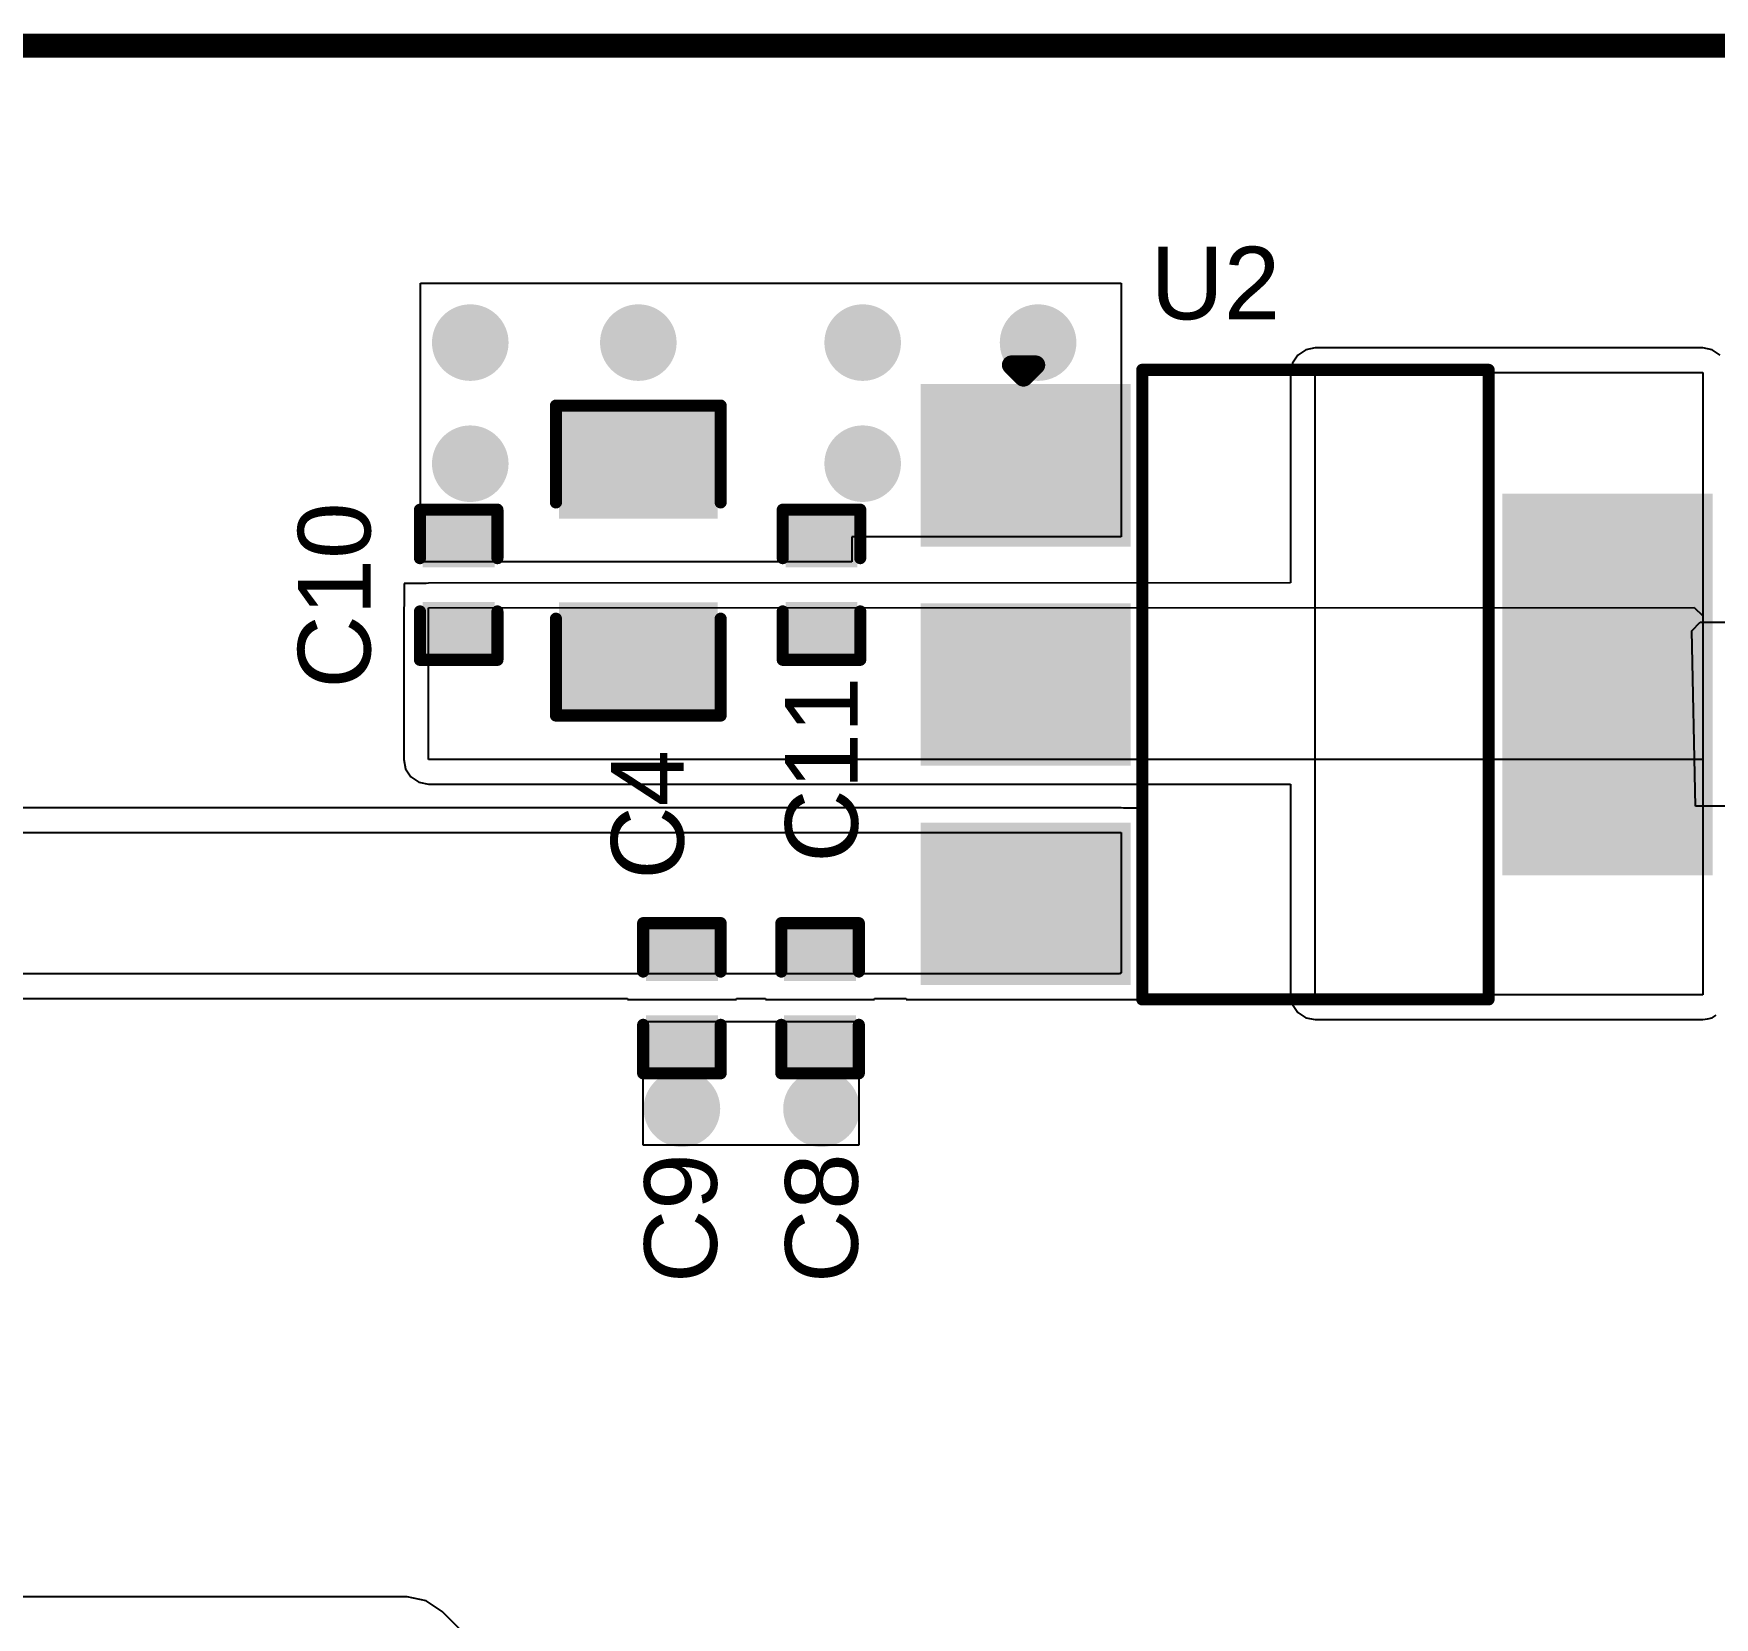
# Model space of a CAD drawing. Header units: inches. Extents: x -0.24 to 5.71, y -0.19 to 1.19.
# Drawn here: x 3.415 to 4.109, y 0.539 to 1.193 of the extents above; entities that cross this region are included whole.
import ezdxf

# ---------------------------------------------------------------- set-up
doc = ezdxf.new("R2010")
doc.units = ezdxf.units.IN
doc.header["$MEASUREMENT"] = 0
for name, color, linetype in [('Board Outline', 216, 'Continuous'), ('Bottom Layer', 5, 'Continuous'), ('Bottom Solder', 6, 'Continuous'), ('Top Layer', 1, 'Continuous'), ('Top Overlay', 2, 'Continuous'), ('Top Paste', 8, 'Continuous'), ('Top Solder', 216, 'Continuous'), ('Via Holes', 16, 'Continuous')]:
    doc.layers.add(name, color=color, linetype=linetype)
doc.styles.add('Arial', font='', dxfattribs={"height": 0.2})
doc.styles.get('Arial').set_extended_font_data('Arial')

# ---------------------------------------------------------------- blocks, each defined once
blk = doc.blocks.new('SOT__223_11')
at = {"layer": 'Top Layer'}
for points in [[(-0.0748, 0.15945), (0.0748, 0.15945), (0.0748, 0.08071), (-0.0748, 0.08071)], [(-0.12008, -0.08071), (-0.06102, -0.08071), (-0.06102, -0.15945), (-0.12008, -0.15945)], [(-0.02953, -0.08071), (0.02953, -0.08071), (0.02953, -0.15945), (-0.02953, -0.15945)], [(0.06102, -0.08071), (0.12008, -0.08071), (0.12008, -0.15945), (0.06102, -0.15945)]]:
    blk.add_hatch(color=1, dxfattribs=at).paths.add_polyline_path(points)
at = {"layer": 'Top Paste'}
for points in [[(-0.0748, 0.15945), (0.0748, 0.15945), (0.0748, 0.08071), (-0.0748, 0.08071)], [(-0.12008, -0.08071), (-0.06102, -0.08071), (-0.06102, -0.15945), (-0.12008, -0.15945)], [(-0.02953, -0.08071), (0.02953, -0.08071), (0.02953, -0.15945), (-0.02953, -0.15945)], [(0.06102, -0.08071), (0.12008, -0.08071), (0.12008, -0.15945), (0.06102, -0.15945)]]:
    blk.add_hatch(color=8, dxfattribs=at).paths.add_polyline_path(points)
at = {"layer": 'Top Solder'}
for points in [[(-0.0788, 0.16345), (0.0788, 0.16345), (0.0788, 0.07671), (-0.0788, 0.07671)], [(-0.12408, -0.07671), (-0.05702, -0.07671), (-0.05702, -0.16345), (-0.12408, -0.16345)], [(-0.03353, -0.07671), (0.03353, -0.07671), (0.03353, -0.16345), (-0.03353, -0.16345)], [(0.05702, -0.07671), (0.12408, -0.07671), (0.12408, -0.16345), (0.05702, -0.16345)]]:
    blk.add_hatch(color=216, dxfattribs=at).paths.add_polyline_path(points)
at = {"layer": 'Top Overlay'}
for points in [[(0.13, 0.071, 0.005, 0.005, 0), (-0.13, 0.071, 0.005, 0.005, 0)], [(-0.13, -0.072, 0.005, 0.005, 0), (-0.13, 0.071, 0.005, 0.005, 0)], [(0.13, -0.072, 0.005, 0.005, 0), (0.13, 0.071, 0.005, 0.005, 0)], [(0.13, -0.072, 0.005, 0.005, 0), (-0.13, -0.072, 0.005, 0.005, 0)], [(-0.127, -0.121, 0.00787, 0.00787, 0), (-0.132, -0.116, 0.00787, 0.00787, 0)], [(-0.132, -0.126, 0.00787, 0.00787, 0), (-0.132, -0.116, 0.00787, 0.00787, 0)], [(-0.132, -0.126, 0.00787, 0.00787, 0), (-0.127, -0.121, 0.00787, 0.00787, 0)]]:
    blk.add_lwpolyline(points, format="xyseb", dxfattribs=at)
for points in [[(-0.13125, 0.071, 0.0025, 0.0025, 1), (-0.12875, 0.071, 0.0025, 0.0025, 1)], [(-0.13125, 0.071, 0.0025, 0.0025, 1), (-0.12875, 0.071, 0.0025, 0.0025, 1)], [(0.12875, 0.071, 0.0025, 0.0025, 1), (0.13125, 0.071, 0.0025, 0.0025, 1)], [(0.12875, 0.071, 0.0025, 0.0025, 1), (0.13125, 0.071, 0.0025, 0.0025, 1)], [(-0.13125, -0.072, 0.0025, 0.0025, 1), (-0.12875, -0.072, 0.0025, 0.0025, 1)], [(-0.13125, -0.072, 0.0025, 0.0025, 1), (-0.12875, -0.072, 0.0025, 0.0025, 1)], [(0.12875, -0.072, 0.0025, 0.0025, 1), (0.13125, -0.072, 0.0025, 0.0025, 1)], [(0.12875, -0.072, 0.0025, 0.0025, 1), (0.13125, -0.072, 0.0025, 0.0025, 1)], [(-0.13397, -0.116, 0.00394, 0.00394, 1), (-0.13003, -0.116, 0.00394, 0.00394, 1)], [(-0.13397, -0.116, 0.00394, 0.00394, 1), (-0.13003, -0.116, 0.00394, 0.00394, 1)], [(-0.12897, -0.121, 0.00394, 0.00394, 1), (-0.12503, -0.121, 0.00394, 0.00394, 1)], [(-0.12897, -0.121, 0.00394, 0.00394, 1), (-0.12503, -0.121, 0.00394, 0.00394, 1)], [(-0.13397, -0.126, 0.00394, 0.00394, 1), (-0.13003, -0.126, 0.00394, 0.00394, 1)], [(-0.13397, -0.126, 0.00394, 0.00394, 1), (-0.13003, -0.126, 0.00394, 0.00394, 1)]]:
    blk.add_lwpolyline(points, format="xyseb", close=True, dxfattribs=at)
blk = doc.blocks.new('C___0402_58')
at = {"layer": 'Top Layer'}
for points in [[(-0.0275, -0.0125), (-0.0275, 0.0125), (-0.0095, 0.0125), (-0.0095, -0.0125)], [(0.0095, -0.0125), (0.0095, 0.0125), (0.0275, 0.0125), (0.0275, -0.0125)]]:
    blk.add_hatch(color=1, dxfattribs=at).paths.add_polyline_path(points)
at = {"layer": 'Top Paste'}
for points in [[(-0.0275, -0.0125), (-0.0275, 0.0125), (-0.0095, 0.0125), (-0.0095, -0.0125)], [(0.0095, -0.0125), (0.0095, 0.0125), (0.0275, 0.0125), (0.0275, -0.0125)]]:
    blk.add_hatch(color=8, dxfattribs=at).paths.add_polyline_path(points)
at = {"layer": 'Top Solder'}
for points in [[(-0.02986, -0.01486), (-0.02986, 0.01486), (-0.00714, 0.01486), (-0.00714, -0.01486)], [(0.00714, -0.01486), (0.00714, 0.01486), (0.02986, 0.01486), (0.02986, -0.01486)]]:
    blk.add_hatch(color=216, dxfattribs=at).paths.add_polyline_path(points)
at = {"layer": 'Top Overlay'}
for points in [[(-0.011, 0.016, 0.005, 0.005, 0), (-0.031, 0.016, 0.005, 0.005, 0)], [(-0.031, -0.016, 0.005, 0.005, 0), (-0.031, 0.016, 0.005, 0.005, 0)], [(0.031, 0.016, 0.005, 0.005, 0), (0.011, 0.016, 0.005, 0.005, 0)], [(0.031, -0.016, 0.005, 0.005, 0), (0.031, 0.016, 0.005, 0.005, 0)], [(-0.011, -0.016, 0.005, 0.005, 0), (-0.031, -0.016, 0.005, 0.005, 0)], [(0.031, -0.016, 0.005, 0.005, 0), (0.011, -0.016, 0.005, 0.005, 0)]]:
    blk.add_lwpolyline(points, format="xyseb", dxfattribs=at)
for points in [[(-0.03225, 0.016, 0.0025, 0.0025, 1), (-0.02975, 0.016, 0.0025, 0.0025, 1)], [(-0.03225, 0.016, 0.0025, 0.0025, 1), (-0.02975, 0.016, 0.0025, 0.0025, 1)], [(-0.01225, 0.016, 0.0025, 0.0025, 1), (-0.00975, 0.016, 0.0025, 0.0025, 1)], [(0.00975, 0.016, 0.0025, 0.0025, 1), (0.01225, 0.016, 0.0025, 0.0025, 1)], [(0.02975, 0.016, 0.0025, 0.0025, 1), (0.03225, 0.016, 0.0025, 0.0025, 1)], [(0.02975, 0.016, 0.0025, 0.0025, 1), (0.03225, 0.016, 0.0025, 0.0025, 1)], [(-0.03225, -0.016, 0.0025, 0.0025, 1), (-0.02975, -0.016, 0.0025, 0.0025, 1)], [(-0.03225, -0.016, 0.0025, 0.0025, 1), (-0.02975, -0.016, 0.0025, 0.0025, 1)], [(-0.01225, -0.016, 0.0025, 0.0025, 1), (-0.00975, -0.016, 0.0025, 0.0025, 1)], [(0.00975, -0.016, 0.0025, 0.0025, 1), (0.01225, -0.016, 0.0025, 0.0025, 1)], [(0.02975, -0.016, 0.0025, 0.0025, 1), (0.03225, -0.016, 0.0025, 0.0025, 1)], [(0.02975, -0.016, 0.0025, 0.0025, 1), (0.03225, -0.016, 0.0025, 0.0025, 1)]]:
    blk.add_lwpolyline(points, format="xyseb", close=True, dxfattribs=at)
blk = doc.blocks.new('C___0402_59')
at = {"layer": 'Top Layer'}
for points in [[(-0.0275, -0.0125), (-0.0275, 0.0125), (-0.0095, 0.0125), (-0.0095, -0.0125)], [(0.0095, -0.0125), (0.0095, 0.0125), (0.0275, 0.0125), (0.0275, -0.0125)]]:
    blk.add_hatch(color=1, dxfattribs=at).paths.add_polyline_path(points)
at = {"layer": 'Top Paste'}
for points in [[(-0.0275, -0.0125), (-0.0275, 0.0125), (-0.0095, 0.0125), (-0.0095, -0.0125)], [(0.0095, -0.0125), (0.0095, 0.0125), (0.0275, 0.0125), (0.0275, -0.0125)]]:
    blk.add_hatch(color=8, dxfattribs=at).paths.add_polyline_path(points)
at = {"layer": 'Top Solder'}
for points in [[(-0.02986, -0.01486), (-0.02986, 0.01486), (-0.00714, 0.01486), (-0.00714, -0.01486)], [(0.00714, -0.01486), (0.00714, 0.01486), (0.02986, 0.01486), (0.02986, -0.01486)]]:
    blk.add_hatch(color=216, dxfattribs=at).paths.add_polyline_path(points)
at = {"layer": 'Top Overlay'}
for points in [[(-0.011, 0.016, 0.005, 0.005, 0), (-0.031, 0.016, 0.005, 0.005, 0)], [(-0.031, -0.016, 0.005, 0.005, 0), (-0.031, 0.016, 0.005, 0.005, 0)], [(0.031, 0.016, 0.005, 0.005, 0), (0.011, 0.016, 0.005, 0.005, 0)], [(0.031, -0.016, 0.005, 0.005, 0), (0.031, 0.016, 0.005, 0.005, 0)], [(-0.011, -0.016, 0.005, 0.005, 0), (-0.031, -0.016, 0.005, 0.005, 0)], [(0.031, -0.016, 0.005, 0.005, 0), (0.011, -0.016, 0.005, 0.005, 0)]]:
    blk.add_lwpolyline(points, format="xyseb", dxfattribs=at)
for points in [[(-0.03225, 0.016, 0.0025, 0.0025, 1), (-0.02975, 0.016, 0.0025, 0.0025, 1)], [(-0.03225, 0.016, 0.0025, 0.0025, 1), (-0.02975, 0.016, 0.0025, 0.0025, 1)], [(-0.01225, 0.016, 0.0025, 0.0025, 1), (-0.00975, 0.016, 0.0025, 0.0025, 1)], [(0.00975, 0.016, 0.0025, 0.0025, 1), (0.01225, 0.016, 0.0025, 0.0025, 1)], [(0.02975, 0.016, 0.0025, 0.0025, 1), (0.03225, 0.016, 0.0025, 0.0025, 1)], [(0.02975, 0.016, 0.0025, 0.0025, 1), (0.03225, 0.016, 0.0025, 0.0025, 1)], [(-0.03225, -0.016, 0.0025, 0.0025, 1), (-0.02975, -0.016, 0.0025, 0.0025, 1)], [(-0.03225, -0.016, 0.0025, 0.0025, 1), (-0.02975, -0.016, 0.0025, 0.0025, 1)], [(-0.01225, -0.016, 0.0025, 0.0025, 1), (-0.00975, -0.016, 0.0025, 0.0025, 1)], [(0.00975, -0.016, 0.0025, 0.0025, 1), (0.01225, -0.016, 0.0025, 0.0025, 1)], [(0.02975, -0.016, 0.0025, 0.0025, 1), (0.03225, -0.016, 0.0025, 0.0025, 1)], [(0.02975, -0.016, 0.0025, 0.0025, 1), (0.03225, -0.016, 0.0025, 0.0025, 1)]]:
    blk.add_lwpolyline(points, format="xyseb", close=True, dxfattribs=at)
blk = doc.blocks.new('C___0402_60')
at = {"layer": 'Top Layer'}
for points in [[(-0.0275, -0.0125), (-0.0275, 0.0125), (-0.0095, 0.0125), (-0.0095, -0.0125)], [(0.0095, -0.0125), (0.0095, 0.0125), (0.0275, 0.0125), (0.0275, -0.0125)]]:
    blk.add_hatch(color=1, dxfattribs=at).paths.add_polyline_path(points)
at = {"layer": 'Top Paste'}
for points in [[(-0.0275, -0.0125), (-0.0275, 0.0125), (-0.0095, 0.0125), (-0.0095, -0.0125)], [(0.0095, -0.0125), (0.0095, 0.0125), (0.0275, 0.0125), (0.0275, -0.0125)]]:
    blk.add_hatch(color=8, dxfattribs=at).paths.add_polyline_path(points)
at = {"layer": 'Top Solder'}
for points in [[(-0.02986, -0.01486), (-0.02986, 0.01486), (-0.00714, 0.01486), (-0.00714, -0.01486)], [(0.00714, -0.01486), (0.00714, 0.01486), (0.02986, 0.01486), (0.02986, -0.01486)]]:
    blk.add_hatch(color=216, dxfattribs=at).paths.add_polyline_path(points)
at = {"layer": 'Top Overlay'}
for points in [[(-0.031, 0.016, 0.005, 0.005, 0), (-0.011, 0.016, 0.005, 0.005, 0)], [(-0.031, 0.016, 0.005, 0.005, 0), (-0.031, -0.016, 0.005, 0.005, 0)], [(0.011, 0.016, 0.005, 0.005, 0), (0.031, 0.016, 0.005, 0.005, 0)], [(0.031, 0.016, 0.005, 0.005, 0), (0.031, -0.016, 0.005, 0.005, 0)], [(-0.031, -0.016, 0.005, 0.005, 0), (-0.011, -0.016, 0.005, 0.005, 0)], [(0.011, -0.016, 0.005, 0.005, 0), (0.031, -0.016, 0.005, 0.005, 0)]]:
    blk.add_lwpolyline(points, format="xyseb", dxfattribs=at)
for points in [[(-0.03225, 0.016, 0.0025, 0.0025, 1), (-0.02975, 0.016, 0.0025, 0.0025, 1)], [(-0.03225, 0.016, 0.0025, 0.0025, 1), (-0.02975, 0.016, 0.0025, 0.0025, 1)], [(-0.01225, 0.016, 0.0025, 0.0025, 1), (-0.00975, 0.016, 0.0025, 0.0025, 1)], [(0.00975, 0.016, 0.0025, 0.0025, 1), (0.01225, 0.016, 0.0025, 0.0025, 1)], [(0.02975, 0.016, 0.0025, 0.0025, 1), (0.03225, 0.016, 0.0025, 0.0025, 1)], [(0.02975, 0.016, 0.0025, 0.0025, 1), (0.03225, 0.016, 0.0025, 0.0025, 1)], [(-0.03225, -0.016, 0.0025, 0.0025, 1), (-0.02975, -0.016, 0.0025, 0.0025, 1)], [(-0.03225, -0.016, 0.0025, 0.0025, 1), (-0.02975, -0.016, 0.0025, 0.0025, 1)], [(-0.01225, -0.016, 0.0025, 0.0025, 1), (-0.00975, -0.016, 0.0025, 0.0025, 1)], [(0.00975, -0.016, 0.0025, 0.0025, 1), (0.01225, -0.016, 0.0025, 0.0025, 1)], [(0.02975, -0.016, 0.0025, 0.0025, 1), (0.03225, -0.016, 0.0025, 0.0025, 1)], [(0.02975, -0.016, 0.0025, 0.0025, 1), (0.03225, -0.016, 0.0025, 0.0025, 1)]]:
    blk.add_lwpolyline(points, format="xyseb", close=True, dxfattribs=at)
blk = doc.blocks.new('C___0402_61')
at = {"layer": 'Top Layer'}
for points in [[(-0.0275, -0.0125), (-0.0275, 0.0125), (-0.0095, 0.0125), (-0.0095, -0.0125)], [(0.0095, -0.0125), (0.0095, 0.0125), (0.0275, 0.0125), (0.0275, -0.0125)]]:
    blk.add_hatch(color=1, dxfattribs=at).paths.add_polyline_path(points)
at = {"layer": 'Top Paste'}
for points in [[(-0.0275, -0.0125), (-0.0275, 0.0125), (-0.0095, 0.0125), (-0.0095, -0.0125)], [(0.0095, -0.0125), (0.0095, 0.0125), (0.0275, 0.0125), (0.0275, -0.0125)]]:
    blk.add_hatch(color=8, dxfattribs=at).paths.add_polyline_path(points)
at = {"layer": 'Top Solder'}
for points in [[(-0.02986, -0.01486), (-0.02986, 0.01486), (-0.00714, 0.01486), (-0.00714, -0.01486)], [(0.00714, -0.01486), (0.00714, 0.01486), (0.02986, 0.01486), (0.02986, -0.01486)]]:
    blk.add_hatch(color=216, dxfattribs=at).paths.add_polyline_path(points)
at = {"layer": 'Top Overlay'}
for points in [[(-0.031, 0.016, 0.005, 0.005, 0), (-0.011, 0.016, 0.005, 0.005, 0)], [(-0.031, 0.016, 0.005, 0.005, 0), (-0.031, -0.016, 0.005, 0.005, 0)], [(0.011, 0.016, 0.005, 0.005, 0), (0.031, 0.016, 0.005, 0.005, 0)], [(0.031, 0.016, 0.005, 0.005, 0), (0.031, -0.016, 0.005, 0.005, 0)], [(-0.031, -0.016, 0.005, 0.005, 0), (-0.011, -0.016, 0.005, 0.005, 0)], [(0.011, -0.016, 0.005, 0.005, 0), (0.031, -0.016, 0.005, 0.005, 0)]]:
    blk.add_lwpolyline(points, format="xyseb", dxfattribs=at)
for points in [[(-0.03225, 0.016, 0.0025, 0.0025, 1), (-0.02975, 0.016, 0.0025, 0.0025, 1)], [(-0.03225, 0.016, 0.0025, 0.0025, 1), (-0.02975, 0.016, 0.0025, 0.0025, 1)], [(-0.01225, 0.016, 0.0025, 0.0025, 1), (-0.00975, 0.016, 0.0025, 0.0025, 1)], [(0.00975, 0.016, 0.0025, 0.0025, 1), (0.01225, 0.016, 0.0025, 0.0025, 1)], [(0.02975, 0.016, 0.0025, 0.0025, 1), (0.03225, 0.016, 0.0025, 0.0025, 1)], [(0.02975, 0.016, 0.0025, 0.0025, 1), (0.03225, 0.016, 0.0025, 0.0025, 1)], [(-0.03225, -0.016, 0.0025, 0.0025, 1), (-0.02975, -0.016, 0.0025, 0.0025, 1)], [(-0.03225, -0.016, 0.0025, 0.0025, 1), (-0.02975, -0.016, 0.0025, 0.0025, 1)], [(-0.01225, -0.016, 0.0025, 0.0025, 1), (-0.00975, -0.016, 0.0025, 0.0025, 1)], [(0.00975, -0.016, 0.0025, 0.0025, 1), (0.01225, -0.016, 0.0025, 0.0025, 1)], [(0.02975, -0.016, 0.0025, 0.0025, 1), (0.03225, -0.016, 0.0025, 0.0025, 1)], [(0.02975, -0.016, 0.0025, 0.0025, 1), (0.03225, -0.016, 0.0025, 0.0025, 1)]]:
    blk.add_lwpolyline(points, format="xyseb", close=True, dxfattribs=at)
blk = doc.blocks.new('C___0805_65')
at = {"layer": 'Top Layer'}
for points in [[(-0.06, 0.03), (-0.02, 0.03), (-0.02, -0.03), (-0.06, -0.03)], [(0.02, 0.03), (0.06, 0.03), (0.06, -0.03), (0.02, -0.03)]]:
    blk.add_hatch(color=1, dxfattribs=at).paths.add_polyline_path(points)
at = {"layer": 'Top Paste'}
for points in [[(-0.06, 0.03), (-0.02, 0.03), (-0.02, -0.03), (-0.06, -0.03)], [(0.02, 0.03), (0.06, 0.03), (0.06, -0.03), (0.02, -0.03)]]:
    blk.add_hatch(color=8, dxfattribs=at).paths.add_polyline_path(points)
at = {"layer": 'Top Solder'}
for points in [[(-0.06276, 0.03276), (-0.01724, 0.03276), (-0.01724, -0.03276), (-0.06276, -0.03276)], [(0.01724, 0.03276), (0.06276, 0.03276), (0.06276, -0.03276), (0.01724, -0.03276)]]:
    blk.add_hatch(color=216, dxfattribs=at).paths.add_polyline_path(points)
at = {"layer": 'Top Overlay'}
for points in [[(-0.024, 0.034, 0.005, 0.005, 0), (-0.064, 0.034, 0.005, 0.005, 0)], [(-0.064, -0.034, 0.005, 0.005, 0), (-0.064, 0.034, 0.005, 0.005, 0)], [(0.064, 0.034, 0.005, 0.005, 0), (0.024, 0.034, 0.005, 0.005, 0)], [(0.064, -0.034, 0.005, 0.005, 0), (0.064, 0.034, 0.005, 0.005, 0)], [(-0.024, -0.034, 0.005, 0.005, 0), (-0.064, -0.034, 0.005, 0.005, 0)], [(0.064, -0.034, 0.005, 0.005, 0), (0.024, -0.034, 0.005, 0.005, 0)]]:
    blk.add_lwpolyline(points, format="xyseb", dxfattribs=at)
for points in [[(-0.06525, 0.034, 0.0025, 0.0025, 1), (-0.06275, 0.034, 0.0025, 0.0025, 1)], [(-0.06525, 0.034, 0.0025, 0.0025, 1), (-0.06275, 0.034, 0.0025, 0.0025, 1)], [(-0.02525, 0.034, 0.0025, 0.0025, 1), (-0.02275, 0.034, 0.0025, 0.0025, 1)], [(0.02275, 0.034, 0.0025, 0.0025, 1), (0.02525, 0.034, 0.0025, 0.0025, 1)], [(0.06275, 0.034, 0.0025, 0.0025, 1), (0.06525, 0.034, 0.0025, 0.0025, 1)], [(0.06275, 0.034, 0.0025, 0.0025, 1), (0.06525, 0.034, 0.0025, 0.0025, 1)], [(-0.06525, -0.034, 0.0025, 0.0025, 1), (-0.06275, -0.034, 0.0025, 0.0025, 1)], [(-0.06525, -0.034, 0.0025, 0.0025, 1), (-0.06275, -0.034, 0.0025, 0.0025, 1)], [(-0.02525, -0.034, 0.0025, 0.0025, 1), (-0.02275, -0.034, 0.0025, 0.0025, 1)], [(0.02275, -0.034, 0.0025, 0.0025, 1), (0.02525, -0.034, 0.0025, 0.0025, 1)], [(0.06275, -0.034, 0.0025, 0.0025, 1), (0.06525, -0.034, 0.0025, 0.0025, 1)], [(0.06275, -0.034, 0.0025, 0.0025, 1), (0.06525, -0.034, 0.0025, 0.0025, 1)]]:
    blk.add_lwpolyline(points, format="xyseb", close=True, dxfattribs=at)

msp = doc.modelspace()

# ---------------------------------------------------------------- hatches: boundary and pattern name
at = {"layer": 'Bottom Layer'}
h = msp.add_hatch(color=5, dxfattribs=at)
edge = h.paths.add_edge_path()
edge.add_arc((3.59518, 1.06539), 0.01181, 0, 360)
h = msp.add_hatch(color=5, dxfattribs=at)
edge = h.paths.add_edge_path()
edge.add_arc((3.66456, 1.06539), 0.01181, 0, 360)
h = msp.add_hatch(color=5, dxfattribs=at)
edge = h.paths.add_edge_path()
edge.add_arc((3.75718, 1.06539), 0.01181, 0, 360)
h = msp.add_hatch(color=5, dxfattribs=at)
edge = h.paths.add_edge_path()
edge.add_arc((3.8296, 1.06539), 0.01181, 0, 360)
h = msp.add_hatch(color=5, dxfattribs=at)
edge = h.paths.add_edge_path()
edge.add_arc((3.59518, 1.01538), 0.01181, 0, 360)
h = msp.add_hatch(color=5, dxfattribs=at)
edge = h.paths.add_edge_path()
edge.add_arc((3.75718, 1.01539), 0.01181, 0, 360)
h = msp.add_hatch(color=5, dxfattribs=at)
edge = h.paths.add_edge_path()
edge.add_arc((3.68255, 0.749), 0.01181, 0, 360)
h = msp.add_hatch(color=5, dxfattribs=at)
edge = h.paths.add_edge_path()
edge.add_arc((3.74018, 0.749), 0.01181, 0, 360)
at = {"layer": 'Bottom Solder'}
h = msp.add_hatch(color=6, dxfattribs=at)
edge = h.paths.add_edge_path()
edge.add_arc((3.59518, 1.06539), 0.01581, 0, 360)
h = msp.add_hatch(color=6, dxfattribs=at)
edge = h.paths.add_edge_path()
edge.add_arc((3.66456, 1.06539), 0.01581, 0, 360)
h = msp.add_hatch(color=6, dxfattribs=at)
edge = h.paths.add_edge_path()
edge.add_arc((3.75718, 1.06539), 0.01581, 0, 360)
h = msp.add_hatch(color=6, dxfattribs=at)
edge = h.paths.add_edge_path()
edge.add_arc((3.8296, 1.06539), 0.01581, 0, 360)
h = msp.add_hatch(color=6, dxfattribs=at)
edge = h.paths.add_edge_path()
edge.add_arc((3.59518, 1.01538), 0.01581, 0, 360)
h = msp.add_hatch(color=6, dxfattribs=at)
edge = h.paths.add_edge_path()
edge.add_arc((3.75718, 1.01539), 0.01581, 0, 360)
h = msp.add_hatch(color=6, dxfattribs=at)
edge = h.paths.add_edge_path()
edge.add_arc((3.68255, 0.749), 0.01581, 0, 360)
h = msp.add_hatch(color=6, dxfattribs=at)
edge = h.paths.add_edge_path()
edge.add_arc((3.74018, 0.749), 0.01581, 0, 360)
at = {"layer": 'Top Layer'}
h = msp.add_hatch(color=1, dxfattribs=at)
edge = h.paths.add_edge_path()
edge.add_arc((3.59518, 1.06539), 0.01181, 0, 360)
h = msp.add_hatch(color=1, dxfattribs=at)
edge = h.paths.add_edge_path()
edge.add_arc((3.66456, 1.06539), 0.01181, 0, 360)
h = msp.add_hatch(color=1, dxfattribs=at)
edge = h.paths.add_edge_path()
edge.add_arc((3.75718, 1.06539), 0.01181, 0, 360)
h = msp.add_hatch(color=1, dxfattribs=at)
edge = h.paths.add_edge_path()
edge.add_arc((3.8296, 1.06539), 0.01181, 0, 360)
h = msp.add_hatch(color=1, dxfattribs=at)
edge = h.paths.add_edge_path()
edge.add_arc((3.59518, 1.01538), 0.01181, 0, 360)
h = msp.add_hatch(color=1, dxfattribs=at)
edge = h.paths.add_edge_path()
edge.add_arc((3.75718, 1.01539), 0.01181, 0, 360)
h = msp.add_hatch(color=1, dxfattribs=at)
edge = h.paths.add_edge_path()
edge.add_arc((3.68255, 0.749), 0.01181, 0, 360)
h = msp.add_hatch(color=1, dxfattribs=at)
edge = h.paths.add_edge_path()
edge.add_arc((3.74018, 0.749), 0.01181, 0, 360)
at = {"layer": 'Top Solder'}
h = msp.add_hatch(color=216, dxfattribs=at)
edge = h.paths.add_edge_path()
edge.add_arc((3.59518, 1.06539), 0.01581, 0, 360)
h = msp.add_hatch(color=216, dxfattribs=at)
edge = h.paths.add_edge_path()
edge.add_arc((3.66456, 1.06539), 0.01581, 0, 360)
h = msp.add_hatch(color=216, dxfattribs=at)
edge = h.paths.add_edge_path()
edge.add_arc((3.75718, 1.06539), 0.01581, 0, 360)
h = msp.add_hatch(color=216, dxfattribs=at)
edge = h.paths.add_edge_path()
edge.add_arc((3.8296, 1.06539), 0.01581, 0, 360)
h = msp.add_hatch(color=216, dxfattribs=at)
edge = h.paths.add_edge_path()
edge.add_arc((3.59518, 1.01538), 0.01581, 0, 360)
h = msp.add_hatch(color=216, dxfattribs=at)
edge = h.paths.add_edge_path()
edge.add_arc((3.75718, 1.01539), 0.01581, 0, 360)
h = msp.add_hatch(color=216, dxfattribs=at)
edge = h.paths.add_edge_path()
edge.add_arc((3.68255, 0.749), 0.01581, 0, 360)
h = msp.add_hatch(color=216, dxfattribs=at)
edge = h.paths.add_edge_path()
edge.add_arc((3.74018, 0.749), 0.01581, 0, 360)
at = {"layer": 'Via Holes'}
h = msp.add_hatch(color=7, dxfattribs=at)
edge = h.paths.add_edge_path()
edge.add_arc((3.59518, 1.06539), 0.00591, 0, 360)
h = msp.add_hatch(color=7, dxfattribs=at)
edge = h.paths.add_edge_path()
edge.add_arc((3.66456, 1.06539), 0.00591, 0, 360)
h = msp.add_hatch(color=7, dxfattribs=at)
edge = h.paths.add_edge_path()
edge.add_arc((3.75718, 1.06539), 0.00591, 0, 360)
h = msp.add_hatch(color=7, dxfattribs=at)
edge = h.paths.add_edge_path()
edge.add_arc((3.8296, 1.06539), 0.00591, 0, 360)
h = msp.add_hatch(color=7, dxfattribs=at)
edge = h.paths.add_edge_path()
edge.add_arc((3.59518, 1.01538), 0.00591, 0, 360)
h = msp.add_hatch(color=7, dxfattribs=at)
edge = h.paths.add_edge_path()
edge.add_arc((3.75718, 1.01539), 0.00591, 0, 360)
h = msp.add_hatch(color=7, dxfattribs=at)
edge = h.paths.add_edge_path()
edge.add_arc((3.68255, 0.749), 0.00591, 0, 360)
h = msp.add_hatch(color=7, dxfattribs=at)
edge = h.paths.add_edge_path()
edge.add_arc((3.74018, 0.749), 0.00591, 0, 360)

# ---------------------------------------------------------------- linework, layer by layer
at = {"layer": 'Board Outline'}
for points in [[(0.00026, 1.188, 0.01, 0.01, 0), (5.709, 1.188, 0.01, 0.01, 0)], [(0.00026, 1.188, 0.008, 0.008, 0), (5.709, 1.188, 0.008, 0.008, 0)]]:
    msp.add_lwpolyline(points, format="xyseb", dxfattribs=at)
at = {"layer": 'Bottom Layer'}
msp.add_line((0.00026, 1.188), (5.42971, 1.188), dxfattribs=at)
at = {"layer": 'Top Layer'}
for p, q in [((0.00026, 1.188), (5.42971, 1.188)), ((3.57458, 0.98656), (3.57458, 1.09)), ((3.57458, 1.09), (3.86389, 1.09)), ((3.86389, 1.09), (3.86389, 0.98518)), ((3.9401, 1.06242), (3.93679, 1.06021)), ((3.944, 1.0632), (3.9401, 1.06242)), ((4.104, 1.0632), (3.944, 1.0632)), ((4.1079, 1.06242), (4.104, 1.0632)), ((4.11121, 1.06021), (4.1079, 1.06242)), ((3.93458, 1.0569), (3.9338, 1.053)), ((3.93679, 1.06021), (3.93458, 1.0569)), ((3.9338, 1.053), (3.9338, 0.96618)), ((3.944, 0.796), (3.944, 1.053)), ((3.944, 1.053), (4.104, 1.053)), ((4.104, 1.053), (4.10405, 1.05295)), ((4.10405, 1.05295), (4.10405, 0.84935)), ((3.5744, 0.98638), (3.57458, 0.98656)), ((3.5744, 0.98057), (3.5744, 0.98638)), ((3.5744, 0.97488), (3.5744, 0.98057)), ((3.86389, 0.98518), (3.75268, 0.98518)), ((3.75268, 0.98518), (3.75268, 0.97488)), ((3.75268, 0.97488), (3.5744, 0.97488)), ((3.57691, 0.96588), (3.5679, 0.96588)), ((3.5679, 0.96588), (3.5679, 0.95687)), ((3.5779, 0.96608), (3.57691, 0.96588)), ((3.9338, 0.96618), (3.5779, 0.96608)), ((3.5679, 0.95687), (3.5677, 0.95588)), ((3.5677, 0.95588), (3.5677, 0.89329)), ((3.5779, 0.95588), (4.10051, 0.95604)), ((3.5779, 0.89329), (3.5779, 0.95588)), ((4.10051, 0.95604), (4.10405, 0.9525)), ((4.10405, 0.9525), (4.10405, 0.89329)), ((4.09944, 0.94632), (4.10294, 0.94989)), ((4.101, 0.87398), (4.09944, 0.94632)), ((4.10294, 0.94989), (4.55891, 0.94989)), ((3.5677, 0.89329), (3.56848, 0.88939)), ((3.56848, 0.88939), (3.57069, 0.88608)), ((4.10405, 0.89329), (3.5779, 0.89329)), ((3.57069, 0.88608), (3.574, 0.88387)), ((3.574, 0.88387), (3.5779, 0.8831)), ((3.5779, 0.8831), (3.9338, 0.8831)), ((3.9338, 0.8831), (3.9338, 0.796)), ((3.86389, 0.87332), (3.3172, 0.87332)), ((3.86487, 0.87313), (3.86389, 0.87332)), ((3.87389, 0.87313), (3.86487, 0.87313)), ((3.87389, 0.86411), (3.87389, 0.87313)), ((4.55891, 0.87398), (4.101, 0.87398)), ((3.29665, 0.86313), (3.86389, 0.86313)), ((3.86389, 0.86313), (3.86389, 0.80507)), ((3.87408, 0.86313), (3.87389, 0.86411)), ((3.87408, 0.80507), (3.87408, 0.86313)), ((4.10405, 0.84935), (4.104, 0.796)), ((3.86389, 0.80507), (3.86318, 0.80478)), ((3.87389, 0.80409), (3.87408, 0.80507)), ((3.86318, 0.80478), (3.29307, 0.80478)), ((3.87389, 0.79407), (3.87389, 0.80409)), ((3.3172, 0.79458), (3.66005, 0.79458)), ((3.66005, 0.79458), (3.66005, 0.79415)), ((3.66005, 0.79415), (3.70505, 0.79415)), ((3.70505, 0.79415), (3.70505, 0.79458)), ((3.70505, 0.79458), (3.7171, 0.79458)), ((3.7171, 0.79458), (3.7171, 0.79415)), ((3.7171, 0.79415), (3.7621, 0.79415)), ((3.7621, 0.79415), (3.7621, 0.79458)), ((3.7621, 0.79458), (3.77515, 0.79458)), ((3.77515, 0.79458), (3.77515, 0.79407)), ((3.77515, 0.79407), (3.87389, 0.79407)), ((3.9338, 0.796), (3.93458, 0.7921)), ((3.93458, 0.7921), (3.93679, 0.78879)), ((4.104, 0.796), (3.944, 0.796)), ((3.66655, 0.734), (3.66655, 0.785)), ((3.66655, 0.785), (3.7556, 0.785)), ((3.7556, 0.785), (3.7556, 0.734)), ((3.93679, 0.78879), (3.9401, 0.78658)), ((3.9401, 0.78658), (3.944, 0.7858)), ((3.944, 0.7858), (4.104, 0.7858)), ((4.104, 0.7858), (4.10598, 0.7862)), ((4.10598, 0.7862), (4.10789, 0.78658)), ((4.10789, 0.78658), (4.1079, 0.78658)), ((4.1079, 0.78658), (4.10957, 0.7877)), ((4.1079, 0.78658), (4.1079, 0.78658)), ((3.7556, 0.734), (3.66655, 0.734)), ((3.56917, 0.54739), (3.368, 0.54739)), ((3.57697, 0.54584), (3.56917, 0.54739)), ((3.58359, 0.54142), (3.57697, 0.54584)), ((3.69144, 0.43357), (3.58359, 0.54142))]:
    msp.add_line(p, q, dxfattribs=at)

# ---------------------------------------------------------------- block references
for name, p, rotation in [('SOT__223_11', (3.9446, 0.92415), 270), ('C___0805_65', (3.66455, 0.97538), 270), ('C___0402_59', (3.5904, 0.96538), 270), ('C___0402_58', (3.74018, 0.96538), 270), ('C___0402_60', (3.68255, 0.79465), 90), ('C___0402_61', (3.7396, 0.79465), 90)]:
    msp.add_blockref(name, p, dxfattribs=dict(rotation=rotation))

# ---------------------------------------------------------------- texts
at = {"layer": 'Top Overlay', "style": 'Arial'}
msp.add_text('U2', height=0.03, dxfattribs=at).set_placement((3.87601, 1.075))
for s, p in [('C10', (3.554, 0.92251)), ('C11', (3.75518, 0.85061)), ('C4', (3.6833, 0.84362)), ('C8', (3.75518, 0.67701)), ('C9', (3.69699, 0.67701))]:
    msp.add_text(s, height=0.03, rotation=90, dxfattribs=at).set_placement(p)

doc.saveas('drawing.dxf')
